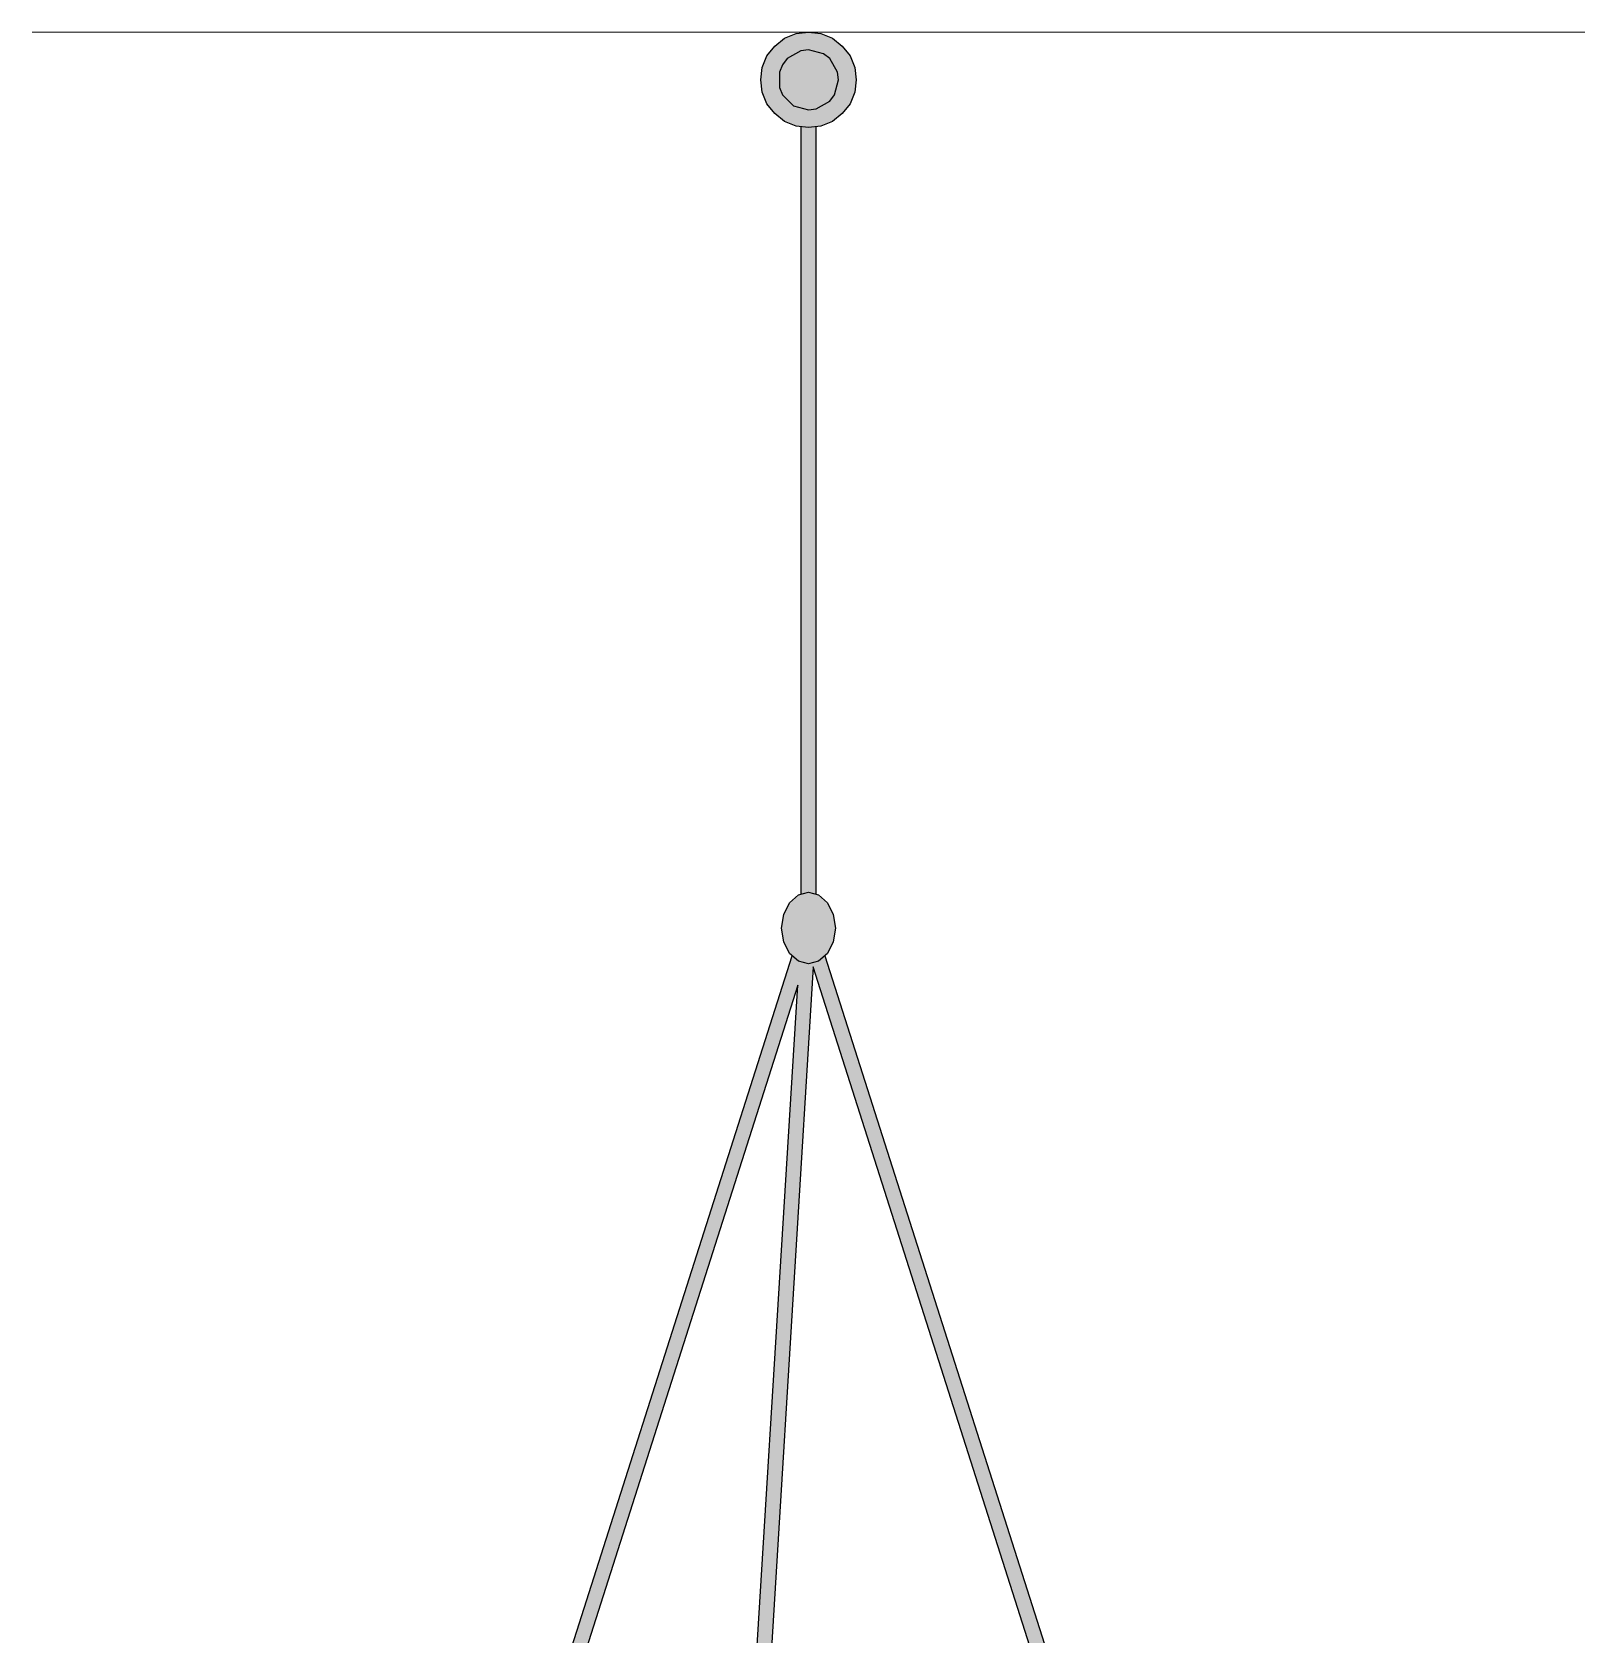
# Model space of a CAD drawing. Header units: metres. Extents: x 0 to 8.79, y -6.64 to 2.65.
# Drawn here: x 2.94 to 3.46, y -4.018 to -3.481 of the extents above; entities that cross this region are included whole.
import ezdxf

# ---------------------------------------------------------------- set-up
doc = ezdxf.new("R2010")
doc.units = ezdxf.units.M
doc.layers.add('VEG-MACETA', color=25, linetype='Continuous', lineweight=25, true_color=0x745440)
doc.layers.add('VEG-TEXTO', color=47, linetype='Continuous', lineweight=18, true_color=0x464646)
doc.layers.add('VEG-RELLENO', color=253, linetype='Continuous', true_color=0x96c896)

# ---------------------------------------------------------------- blocks, each defined once
blk = doc.blocks.new('VEG_Pothos_colgante_ALZADO')
at = {"layer": 'VEG-RELLENO', "true_color": 0xaaaaaa}
h = blk.add_hatch(color=253, dxfattribs=at)
h.dxf.hatch_style = 1
h.paths.add_polyline_path([(0.0155, -0.0201), (0.0139, -0.024), (0.0113, -0.0273), (0.008, -0.0299), (0.0041, -0.0315), (0, -0.032), (-0.0041, -0.0315), (-0.008, -0.0299), (-0.0113, -0.0273), (-0.0139, -0.024), (-0.0155, -0.0201), (-0.016, -0.016), (-0.0155, -0.0119), (-0.0139, -0.008), (-0.0113, -0.0047), (-0.008, -0.0021), (-0.0041, -0.0005), (0, 0), (0.0041, -0.0005), (0.008, -0.0021), (0.0113, -0.0047), (0.0139, -0.008), (0.0155, -0.0119), (0.016, -0.016)])
h.paths.add_polyline_path([(0.0097, -0.0134), (0.0071, -0.0089), (0.005, -0.0073), (0, -0.006), (-0.0026, -0.0063), (-0.0071, -0.0089), (-0.0087, -0.011), (-0.0097, -0.0134), (-0.0097, -0.0186), (-0.0087, -0.021), (-0.005, -0.0247), (0, -0.026), (0.0026, -0.0257), (0.0071, -0.0231), (0.0087, -0.021), (0.01, -0.016)], flags=0)
at = {"layer": 'VEG-RELLENO', "true_color": 0xeadcc2}
h = blk.add_hatch(color=254, dxfattribs=at)
h.dxf.hatch_style = 1
h.paths.add_polyline_path([(-0.0024, -0.761), (-0.0438, -0.7195), (-0.0414, -0.7189), (-0.0427, -0.7139), (0, -0.7566), (0.0058, -0.7508), (0.0032, -0.7602), (0.0024, -0.761), (0.0024, -0.79), (-0.0024, -0.79)])
h.paths.add_polyline_path([(-0.0283, -0.7874), (-0.0316, -0.7834), (-0.0361, -0.7794), (-0.0552, -0.7219), (-0.0504, -0.7212)])
h.paths.add_polyline_path([(-0.0862, -0.6606), (-0.0832, -0.6563), (-0.07, -0.6785), (-0.0761, -0.6776)])
h.paths.add_polyline_path([(-0.1061, -0.6272), (-0.1063, -0.6253), (-0.0055, -0.3093), (-0.0034, -0.3111), (0, -0.312), (0.0034, -0.3111), (0.0055, -0.3093), (0.1049, -0.6209), (0.1024, -0.6225), (0.1022, -0.625), (0.1037, -0.6267), (0.1063, -0.6268), (0.0741, -0.681), (0.0728, -0.6819), (0.0728, -0.6737), (0.1014, -0.6257), (0.0016, -0.3129), (-0.0175, -0.625), (0.045, -0.6829), (0.0462, -0.6858), (0.0475, -0.6852), (0.0559, -0.693), (0.0537, -0.6974), (-0.0194, -0.6299), (-0.0528, -0.6917), (-0.0561, -0.6877), (-0.0224, -0.6253), (-0.0036, -0.3191), (-0.1014, -0.6257), (-0.0989, -0.63), (-0.1041, -0.6305)])
h.paths.add_polyline_path([(-0.0024, -0.0317), (0.0024, -0.0317), (0.0024, -0.2886), (0, -0.288), (-0.0024, -0.2886)])
h.paths.add_polyline_path([(0.056, -0.7195), (0.0519, -0.7168), (0.0533, -0.7126), (0.0545, -0.716)])
h.paths.add_polyline_path([(0.0335, -0.7871), (0.0307, -0.7923), (0.0292, -0.7923), (0.0281, -0.7915), (0.0277, -0.7892), (0.0351, -0.7673), (0.0405, -0.7662)])
h.paths.add_polyline_path([(0.048, -0.7154), (0.0419, -0.7147), (0.0524, -0.7042), (0.0528, -0.7106)])
h.paths.add_polyline_path([(0.0665, -0.6844), (0.0661, -0.6881), (0.0644, -0.6879)])
at = {"layer": 'VEG-RELLENO', "true_color": 0xd3c6af}
h = blk.add_hatch(color=9, dxfattribs=at)
h.dxf.hatch_style = 1
h.paths.add_polyline_path([(0.0083, -0.3046), (0.0064, -0.3085), (0.0034, -0.3111), (0, -0.312), (-0.0034, -0.3111), (-0.0064, -0.3085), (-0.0083, -0.3046), (-0.009, -0.3), (-0.0083, -0.2954), (-0.0064, -0.2915), (-0.0034, -0.2889), (0, -0.288), (0.0034, -0.2889), (0.0064, -0.2915), (0.0083, -0.2954), (0.009, -0.3)])
at = {"layer": 'VEG-MACETA'}
for points in [[(0.0155, -0.0201), (0.0139, -0.024), (0.0113, -0.0273), (0.008, -0.0299), (0.0041, -0.0315), (0, -0.032), (-0.0041, -0.0315), (-0.008, -0.0299), (-0.0113, -0.0273), (-0.0139, -0.024), (-0.0155, -0.0201), (-0.016, -0.016), (-0.0155, -0.0119), (-0.0139, -0.008), (-0.0113, -0.0047), (-0.008, -0.0021), (-0.0041, -0.0005), (0, 0), (0.0041, -0.0005), (0.008, -0.0021), (0.0113, -0.0047), (0.0139, -0.008), (0.0155, -0.0119), (0.016, -0.016)], [(0.0097, -0.0134), (0.0071, -0.0089), (0.005, -0.0073), (0, -0.006), (-0.0026, -0.0063), (-0.0071, -0.0089), (-0.0087, -0.011), (-0.0097, -0.0134), (-0.0097, -0.0186), (-0.0087, -0.021), (-0.005, -0.0247), (0, -0.026), (0.0026, -0.0257), (0.0071, -0.0231), (0.0087, -0.021), (0.01, -0.016)], [(0.009, -0.3), (0.0083, -0.3046), (0.0064, -0.3085), (0.0034, -0.3111), (0, -0.312), (-0.0034, -0.3111), (-0.0064, -0.3085), (-0.0083, -0.3046), (-0.009, -0.3), (-0.0083, -0.2954), (-0.0064, -0.2915), (-0.0034, -0.2889), (0, -0.288), (0.0034, -0.2889), (0.0064, -0.2915), (0.0083, -0.2954)]]:
    blk.add_lwpolyline(points, close=True, dxfattribs=at)
for points in [[(-0.0024, -0.2886), (-0.0024, -0.0317)], [(0.0024, -0.0317), (0.0024, -0.2886)], [(-0.1041, -0.6305), (-0.1062, -0.6269), (-0.1063, -0.6253), (-0.0055, -0.3093)], [(0.0055, -0.3093), (0.1049, -0.6209)], [(0.0728, -0.6737), (0.1014, -0.6257), (0.0016, -0.3129), (-0.0175, -0.625), (0.045, -0.6829)], [(-0.0561, -0.6877), (-0.0224, -0.6253), (-0.0036, -0.3191), (-0.1014, -0.6257), (-0.0989, -0.63)]]:
    blk.add_lwpolyline(points, dxfattribs=at)

msp = doc.modelspace()

# ---------------------------------------------------------------- linework, layer by layer
at = {"layer": 'VEG-TEXTO'}
msp.add_line((2.94, -3.48112), (3.46, -3.48112), dxfattribs=at)

# ---------------------------------------------------------------- block references
msp.add_blockref('VEG_Pothos_colgante_ALZADO', (3.2, -3.48112))

doc.saveas('drawing.dxf')
